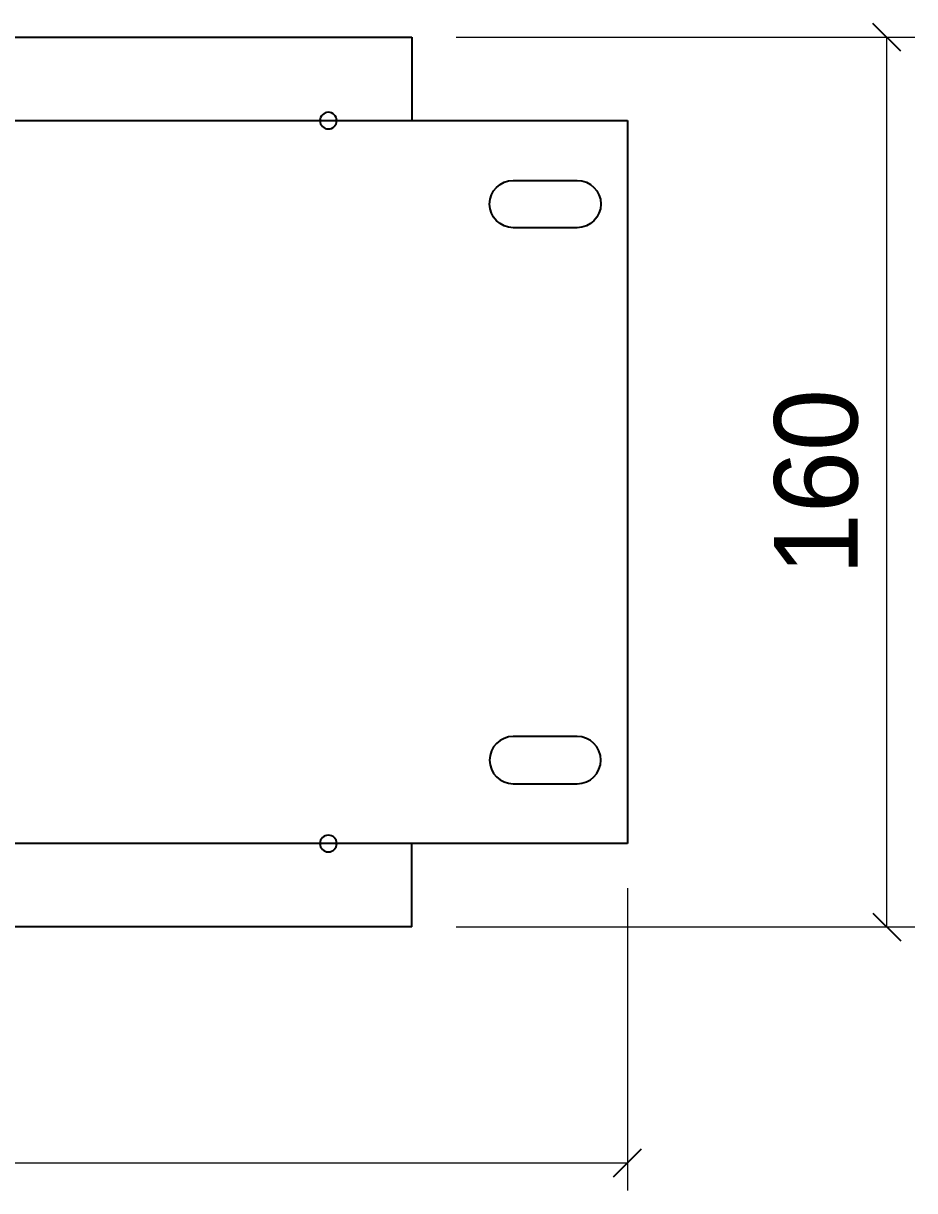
# Model space of a CAD drawing. Header units: millimetres. Extents: x 0 to 3953, y 0 to 2795.
# Drawn here: x 2760 to 2920.3, y 342.5 to 552.4 of the extents above; entities that cross this region are included whole.
import ezdxf

# ---------------------------------------------------------------- set-up
doc = ezdxf.new("R2010")
doc.units = ezdxf.units.MM
doc.layers.add('CNC', color=7, linetype='Continuous')
doc.layers.add('DIM', color=253, linetype='Continuous')
doc.dimstyles.new('Dim-15', dxfattribs={"dimtxt": 15, "dimasz": 5, "dimexe": 5, "dimexo": 8, "dimgap": 5, "dimtad": 1, "dimdec": 0, "dimtxsty": 'Standard', "dimblk": 'OBLIQUE', "dimcen": 10, "dimclrd": 5, "dimclre": 5, "dimclrt": 3, "dimazin": 3, "dimtfac": 1, "dimtdec": 0, "dimtmove": 0, "dimatfit": 3, "dimldrblk": 'OBLIQUE', "dimlwd": 9, "dimlwe": 9})

# ---------------------------------------------------------------- blocks, each defined once
blk = doc.blocks.new('*D21')
at = {"color": 0, "linetype": 'ByBlock', "lineweight": -2}
for p, q in [((2401.14, 350.02), (2396.14, 345.02)), ((2866.14, 345.02), (2871.14, 350.02))]:
    blk.add_line(p, q, dxfattribs=at)
at = {"layer": 'Defpoints', "color": 0, "transparency": 16777216}
for p in [(2398.64, 404.94), (2868.64, 404.94), (2868.64, 347.52)]:
    blk.add_point(p, dxfattribs=at)
at = {"layer": 'DIM', "color": 5, "lineweight": 9, "transparency": 16777216}
for p, q in [((2398.64, 396.94), (2398.64, 342.52)), ((2868.64, 396.94), (2868.64, 342.52)), ((2398.64, 347.52), (2868.64, 347.52))]:
    blk.add_line(p, q, dxfattribs=at)
at = {"layer": 'DIM', "color": 3, "transparency": 16777216, "insert": (2633.64, 360.18), "char_height": 15, "attachment_point": 5}
blk.add_mtext('470', dxfattribs=at)
blk = doc.blocks.new('_Oblique')
at = {"color": 0, "linetype": 'ByBlock', "lineweight": -2}
blk.add_line((-0.5, -0.5), (0.5, 0.5), dxfattribs=at)
blk = doc.blocks.new('*D22')
at = {"color": 0, "linetype": 'ByBlock', "lineweight": -2}
for p, q in [((2917.77, 547.44), (2912.77, 552.44)), ((2912.77, 392.44), (2917.77, 387.44))]:
    blk.add_line(p, q, dxfattribs=at)
at = {"layer": 'Defpoints', "color": 0, "transparency": 16777216}
for p in [(2829.84, 549.94), (2915.27, 549.94), (2829.84, 389.94)]:
    blk.add_point(p, dxfattribs=at)
at = {"layer": 'DIM', "color": 5, "lineweight": 9, "transparency": 16777216}
for p, q in [((2837.84, 549.94), (2920.27, 549.94)), ((2915.27, 389.94), (2915.27, 549.94)), ((2837.84, 389.94), (2920.27, 389.94))]:
    blk.add_line(p, q, dxfattribs=at)
at = {"layer": 'DIM', "color": 3, "transparency": 16777216, "insert": (2902.61, 469.94), "char_height": 15, "attachment_point": 5, "rotation": 90}
blk.add_mtext('160', dxfattribs=at)
blk = doc.blocks.new('f3daunguoc')
at = {"layer": 'CNC', "color": 2, "lineweight": -3}
blk.add_circle((0, 0), 1.5, dxfattribs=at)
blk = doc.blocks.new('ovan8.5x20')
at = {"layer": 'CNC', "color": 2, "lineweight": -3}
for p, q in [((5.75, 4.25), (-5.75, 4.25)), ((-5.75, -4.25), (5.75, -4.25))]:
    blk.add_line(p, q, dxfattribs=at)
for centre, start, end in [((-5.75, 0), 90, 270), ((5.75, 0), 270, 90)]:
    blk.add_arc(centre, 4.25, start, end, dxfattribs=at)

msp = doc.modelspace()

# ---------------------------------------------------------------- linework, layer by layer
at = {"color": 7}
for p, q in [((2438.64, 549.94), (2829.84, 549.94)), ((2829.84, 549.94), (2829.84, 534.94)), ((2398.64, 534.94), (2868.64, 534.94)), ((2868.64, 534.94), (2868.64, 404.94)), ((2868.64, 404.94), (2398.64, 404.94)), ((2829.84, 389.94), (2829.84, 404.94)), ((2829.84, 389.94), (2438.64, 389.94))]:
    msp.add_line(p, q, dxfattribs=at)

# ---------------------------------------------------------------- block references
at = {"lineweight": -3, "xscale": -1, "rotation": 90}
for p in [(2814.84, 534.94), (2814.84, 404.94)]:
    msp.add_blockref('f3daunguoc', p, dxfattribs=at)
at = {"layer": 'CNC', "lineweight": -3, "xscale": -1, "rotation": 180}
msp.add_blockref('ovan8.5x20', (2853.84, 519.94), dxfattribs=at)
at = {"layer": 'CNC', "lineweight": -3}
msp.add_blockref('ovan8.5x20', (2853.84, 419.94), dxfattribs=at)

# ---------------------------------------------------------------- dimensions: what is measured, and where the dimension line sits
at = {"layer": 'DIM', "color": 7}
dim = msp.add_linear_dim(base=(2915.266, 549.94), p1=(2829.84, 389.94), p2=(2829.84, 549.94), angle=90, dimstyle='Dim-15', dxfattribs=at)
dim.commit()
dim.dimension.update_dxf_attribs({"geometry": '*D22', "text_midpoint": (2902.607, 469.94)})
dim = msp.add_linear_dim(base=(2868.64, 347.517), p1=(2398.64, 404.94), p2=(2868.64, 404.94), dimstyle='Dim-15', dxfattribs=at)
dim.commit()
dim.dimension.update_dxf_attribs({"geometry": '*D21', "text_midpoint": (2633.64, 360.175)})

doc.saveas('drawing.dxf')
